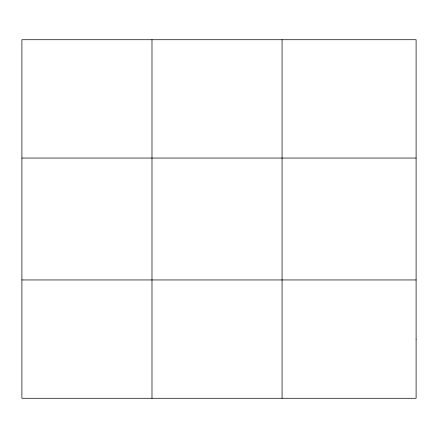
<?xml version="1.0" encoding="UTF-8"?>
<svg xmlns="http://www.w3.org/2000/svg" width="438" height="438" viewBox="0 0 438 438"><rect width="100%" height="100%" fill="white"/><g stroke="black" fill="none" stroke-linecap="round" stroke-linejoin="round"><path stroke-width="0.66" d="M151.986 398.279L151.986 39.721M282.072 398.279L282.072 39.721M21.9 158.047L416.1 158.047M21.9 279.953L416.1 279.953M416.1 339.116L416.1 398.279L21.9 398.279L21.9 39.721L416.1 39.721L416.1 339.116"/></g></svg>
